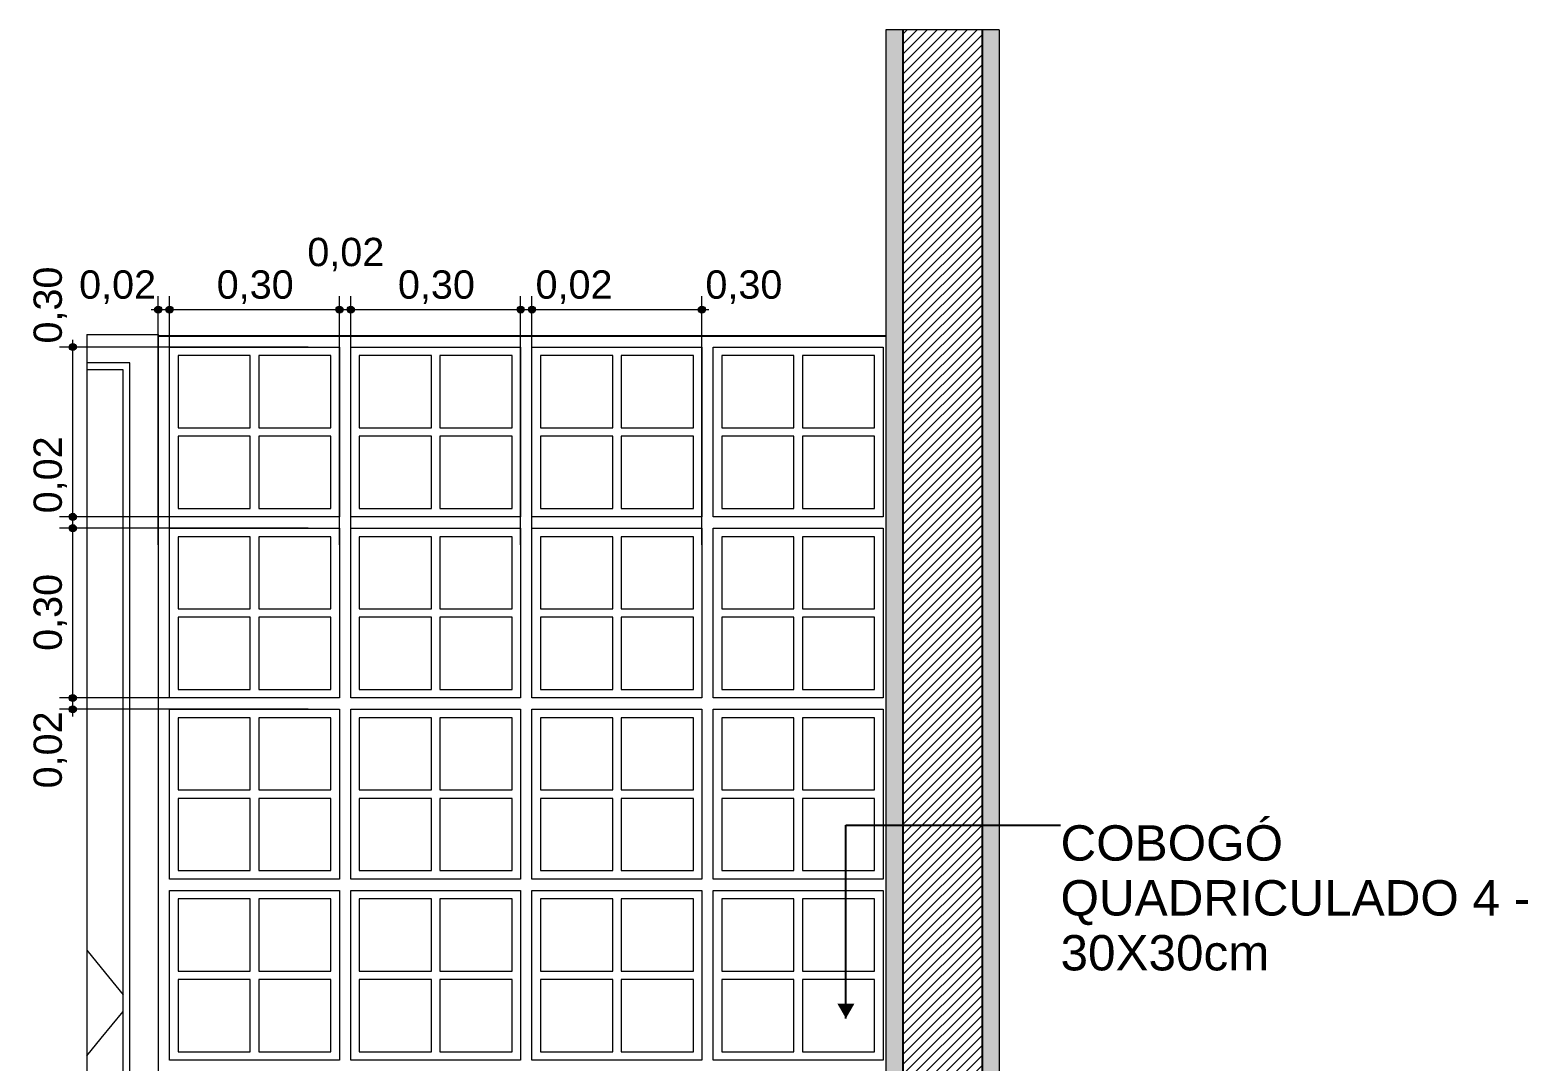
# Model space of a CAD drawing. Header units: metres. Extents: x -67.2 to -32.8, y -0.2 to 5.
# Drawn here: x -35.457 to -32.812, y 0.967 to 2.789 of the extents above; entities that cross this region are included whole.
import ezdxf

# ---------------------------------------------------------------- set-up
doc = ezdxf.new("R2010")
doc.units = ezdxf.units.M
doc.header["$MEASUREMENT"] = 0
for name, color, linetype, lineweight in [('0_Caneta_No__1', 7, 'Continuous', 35), ('0_Caneta_No__241', 7, 'Continuous', 13), ('Janelas Archicad_Caneta_No__3', 7, 'Continuous', 25), ('Janelas Archicad_Caneta_No__43', 44, 'Continuous', 0), ('PAREDE CONSTRUIR_Caneta_No__241', 7, 'Continuous', 13), ('PAREDE CONSTRUIR_Caneta_No__3', 7, 'Continuous', 25), ('Portas Archicad_Caneta_No__241', 7, 'Continuous', 13)]:
    doc.layers.add(name, color=color, linetype=linetype, lineweight=lineweight)
doc.layers.add('COTAS EXECUTIVO.EXEC', color=7, linetype='Continuous')
doc.layers.add('PAREDE CONSTRUIR', color=7, linetype='Continuous')
doc.layers.add('COTAS EXECUTIVO.EXEC_Caneta_No__25', color=7, linetype='Continuous', lineweight=13, true_color=0x982312)
doc.styles.add('ESTILO_GERADO_1', font='arial.ttf')
doc.dimstyles.new('ESTILO_GERADO__3', dxfattribs={"dimtxt": 0.05, "dimasz": 0.02375, "dimexe": 0.18, "dimexo": 0.415631, "dimgap": 0, "dimtad": 1, "dimzin": 0, "dimdsep": 46, "dimtxsty": 'ESTILO_GERADO_1', "dimblk": 'ARROWHEAD_11', "dimblk1": 'ARROWHEAD_11', "dimblk2": 'ARROWHEAD_11', "dimcen": 0.09, "dimclrd": 256, "dimclre": 256, "dimclrt": 256, "dimadec": 0, "dimazin": 0, "dimtfac": 1, "dimtdec": 4, "dimtmove": 0, "dimatfit": 3, "dimfxl": 0, "dimtolj": 1, "dimtzin": 0, "dimarcsym": 0})
doc.dimstyles.new('ESTILO_GERADO__4', dxfattribs={"dimtxt": 0.05, "dimasz": 0.02375, "dimexe": 0.18, "dimexo": 0.415631, "dimgap": 0, "dimtad": 1, "dimtih": 1, "dimtoh": 1, "dimzin": 0, "dimdsep": 46, "dimtxsty": 'ESTILO_GERADO_1', "dimblk": 'ARROWHEAD_11', "dimblk1": 'ARROWHEAD_11', "dimblk2": 'ARROWHEAD_11', "dimcen": 0.09, "dimclrd": 256, "dimclre": 256, "dimclrt": 256, "dimadec": 0, "dimazin": 0, "dimtfac": 1, "dimtdec": 4, "dimtmove": 0, "dimatfit": 3, "dimfxl": 0, "dimtolj": 1, "dimtzin": 0, "dimarcsym": 0})
doc.dimstyles.new('ESTILO_GERADO__5', dxfattribs={"dimtxt": 0.18, "dimasz": 0.0285, "dimexe": 0.18, "dimexo": 0.0625, "dimgap": 0, "dimtad": 0, "dimtih": 1, "dimtoh": 1, "dimdec": 4, "dimzin": 0, "dimdsep": 46, "dimcen": 0.09, "dimadec": 0, "dimazin": 0, "dimtfac": 1, "dimtdec": 4, "dimtmove": 0, "dimatfit": 3, "dimldrblk": 'ARROWHEAD_16', "dimfxl": 0, "dimtolj": 1, "dimtzin": 0, "dimarcsym": 0})

# ---------------------------------------------------------------- blocks, each defined once
blk = doc.blocks.new('*D40', base_point=(7.7685, -0.0117))
at = {"layer": 'COTAS EXECUTIVO.EXEC_Caneta_No__25', "linetype": 'Continuous', "lineweight": 13, "true_color": 0x982312}
for points in [[(-35.2368, 2.2945), (-35.2364, 2.2922), (-35.235, 2.2901), (-35.233, 2.2888), (-35.2306, 2.2883), (-35.2282, 2.2888), (-35.2262, 2.2901), (-35.2248, 2.2922), (-35.2243, 2.2945), (-35.2248, 2.2969), (-35.2262, 2.299), (-35.2282, 2.3003), (-35.2306, 2.3008), (-35.233, 2.3003), (-35.235, 2.299), (-35.2364, 2.2969)], [(-35.2168, 2.2945), (-35.2164, 2.2922), (-35.215, 2.2901), (-35.213, 2.2888), (-35.2106, 2.2883), (-35.2082, 2.2888), (-35.2062, 2.2901), (-35.2048, 2.2922), (-35.2043, 2.2945), (-35.2048, 2.2969), (-35.2062, 2.299), (-35.2082, 2.3003), (-35.2106, 2.3008), (-35.213, 2.3003), (-35.215, 2.299), (-35.2164, 2.2969)]]:
    blk.add_hatch(color=24, dxfattribs=at).paths.add_polyline_path(points)
at = {"layer": 'COTAS EXECUTIVO.EXEC_Caneta_No__25', "color": 24, "linetype": 'Continuous', "lineweight": 13, "true_color": 0x982312}
for p, q in [((-35.2306, 2.3008), (-35.2306, 2.318)), ((-35.2106, 2.3008), (-35.2106, 2.318)), ((-35.2431, 2.2945), (-35.2368, 2.2945)), ((-35.2306, 1.8789), (-35.2306, 2.2883)), ((-35.2243, 2.2945), (-35.2168, 2.2945)), ((-35.2106, 1.8789), (-35.2106, 2.2883))]:
    blk.add_line(p, q, dxfattribs=at)
for centre in [(-35.2306, 2.2945), (-35.2106, 2.2945)]:
    blk.add_circle(centre, 0.00625, dxfattribs=at)
at = {"layer": 'COTAS EXECUTIVO.EXEC_Caneta_No__25', "color": 24, "lineweight": 13, "true_color": 0x982312, "insert": (-35.3703, 2.3045), "char_height": 0.05, "attachment_point": 7, "style": 'ESTILO_GERADO_1'}
blk.add_mtext('\\A1;{\\pql;\\fArial|b0|i0|c0|p0;\\W1.000000;0,02}', dxfattribs=at)
blk = doc.blocks.new('ARROWHEAD_11')
at = {"color": 0, "linetype": 'Continuous', "lineweight": 0}
blk.add_line((0, 0), (-1, 0), dxfattribs=at)
at = {"color": 0, "linetype": 'Continuous', "lineweight": 0, "const_width": 0.25, "flags": 128}
blk.add_lwpolyline([(-0.125, 0, 1), (0.125, 0, 1)], format="xyb", close=True, dxfattribs=at)
blk = doc.blocks.new('*D41', base_point=(7.7685, -0.0117))
at = {"layer": 'COTAS EXECUTIVO.EXEC_Caneta_No__25', "linetype": 'Continuous', "lineweight": 13, "true_color": 0x982312}
for points in [[(-35.2168, 2.2945), (-35.2164, 2.2922), (-35.215, 2.2901), (-35.213, 2.2888), (-35.2106, 2.2883), (-35.2082, 2.2888), (-35.2062, 2.2901), (-35.2048, 2.2922), (-35.2043, 2.2945), (-35.2048, 2.2969), (-35.2062, 2.299), (-35.2082, 2.3003), (-35.2106, 2.3008), (-35.213, 2.3003), (-35.215, 2.299), (-35.2164, 2.2969)], [(-34.9168, 2.2945), (-34.9164, 2.2922), (-34.915, 2.2901), (-34.913, 2.2888), (-34.9106, 2.2883), (-34.9082, 2.2888), (-34.9062, 2.2901), (-34.9048, 2.2922), (-34.9043, 2.2945), (-34.9048, 2.2969), (-34.9062, 2.299), (-34.9082, 2.3003), (-34.9106, 2.3008), (-34.913, 2.3003), (-34.915, 2.299), (-34.9164, 2.2969)]]:
    blk.add_hatch(color=24, dxfattribs=at).paths.add_polyline_path(points)
at = {"layer": 'COTAS EXECUTIVO.EXEC_Caneta_No__25', "color": 24, "linetype": 'Continuous', "lineweight": 13, "true_color": 0x982312}
for p, q in [((-35.2106, 2.3008), (-35.2106, 2.318)), ((-34.9106, 2.3008), (-34.9106, 2.318)), ((-35.2106, 1.8789), (-35.2106, 2.2883)), ((-35.2043, 2.2945), (-34.9168, 2.2945)), ((-34.9106, 1.8789), (-34.9106, 2.2883))]:
    blk.add_line(p, q, dxfattribs=at)
for centre in [(-35.2106, 2.2945), (-34.9106, 2.2945)]:
    blk.add_circle(centre, 0.00625, dxfattribs=at)
at = {"layer": 'COTAS EXECUTIVO.EXEC_Caneta_No__25', "color": 24, "lineweight": 13, "true_color": 0x982312, "char_height": 0.05, "attachment_point": 7, "style": 'ESTILO_GERADO_1'}
for s, insert in [('\\A1;{\\pql;\\fArial|b0|i0|c0|p0;\\W1.000000;0,02}', (-34.9673, 2.362)), ('\\A1;{\\pql;\\fArial|b0|i0|c0|p0;\\W1.000000;0,30}', (-35.1273, 2.3045))]:
    blk.add_mtext(s, dxfattribs=dict(at, insert=insert))
blk = doc.blocks.new('*D42', base_point=(7.7685, -0.0117))
at = {"layer": 'COTAS EXECUTIVO.EXEC_Caneta_No__25', "linetype": 'Continuous', "lineweight": 13, "true_color": 0x982312}
for points in [[(-34.9168, 2.2945), (-34.9164, 2.2922), (-34.915, 2.2901), (-34.913, 2.2888), (-34.9106, 2.2883), (-34.9082, 2.2888), (-34.9062, 2.2901), (-34.9048, 2.2922), (-34.9043, 2.2945), (-34.9048, 2.2969), (-34.9062, 2.299), (-34.9082, 2.3003), (-34.9106, 2.3008), (-34.913, 2.3003), (-34.915, 2.299), (-34.9164, 2.2969)], [(-34.8968, 2.2945), (-34.8964, 2.2922), (-34.895, 2.2901), (-34.893, 2.2888), (-34.8906, 2.2883), (-34.8882, 2.2888), (-34.8862, 2.2901), (-34.8848, 2.2922), (-34.8843, 2.2945), (-34.8848, 2.2969), (-34.8862, 2.299), (-34.8882, 2.3003), (-34.8906, 2.3008), (-34.893, 2.3003), (-34.895, 2.299), (-34.8964, 2.2969)]]:
    blk.add_hatch(color=24, dxfattribs=at).paths.add_polyline_path(points)
at = {"layer": 'COTAS EXECUTIVO.EXEC_Caneta_No__25', "color": 24, "linetype": 'Continuous', "lineweight": 13, "true_color": 0x982312}
for p, q in [((-34.9106, 2.3008), (-34.9106, 2.318)), ((-34.8906, 2.3008), (-34.8906, 2.318)), ((-34.9106, 1.8789), (-34.9106, 2.2883)), ((-34.9043, 2.2945), (-34.8968, 2.2945)), ((-34.8906, 1.8789), (-34.8906, 2.2883))]:
    blk.add_line(p, q, dxfattribs=at)
for centre in [(-34.9106, 2.2945), (-34.8906, 2.2945)]:
    blk.add_circle(centre, 0.00625, dxfattribs=at)
blk = doc.blocks.new('*D43', base_point=(7.7685, -0.0117))
at = {"layer": 'COTAS EXECUTIVO.EXEC_Caneta_No__25', "linetype": 'Continuous', "lineweight": 13, "true_color": 0x982312}
for points in [[(-34.8968, 2.2945), (-34.8964, 2.2922), (-34.895, 2.2901), (-34.893, 2.2888), (-34.8906, 2.2883), (-34.8882, 2.2888), (-34.8862, 2.2901), (-34.8848, 2.2922), (-34.8843, 2.2945), (-34.8848, 2.2969), (-34.8862, 2.299), (-34.8882, 2.3003), (-34.8906, 2.3008), (-34.893, 2.3003), (-34.895, 2.299), (-34.8964, 2.2969)], [(-34.5968, 2.2945), (-34.5964, 2.2922), (-34.595, 2.2901), (-34.593, 2.2888), (-34.5906, 2.2883), (-34.5882, 2.2888), (-34.5862, 2.2901), (-34.5848, 2.2922), (-34.5843, 2.2945), (-34.5848, 2.2969), (-34.5862, 2.299), (-34.5882, 2.3003), (-34.5906, 2.3008), (-34.593, 2.3003), (-34.595, 2.299), (-34.5964, 2.2969)]]:
    blk.add_hatch(color=24, dxfattribs=at).paths.add_polyline_path(points)
at = {"layer": 'COTAS EXECUTIVO.EXEC_Caneta_No__25', "color": 24, "linetype": 'Continuous', "lineweight": 13, "true_color": 0x982312}
for p, q in [((-34.8906, 2.3008), (-34.8906, 2.318)), ((-34.5906, 2.3008), (-34.5906, 2.318)), ((-34.8906, 1.8789), (-34.8906, 2.2883)), ((-34.8843, 2.2945), (-34.5968, 2.2945)), ((-34.5906, 1.8789), (-34.5906, 2.2883))]:
    blk.add_line(p, q, dxfattribs=at)
for centre in [(-34.8906, 2.2945), (-34.5906, 2.2945)]:
    blk.add_circle(centre, 0.00625, dxfattribs=at)
at = {"layer": 'COTAS EXECUTIVO.EXEC_Caneta_No__25', "color": 24, "lineweight": 13, "true_color": 0x982312, "insert": (-34.8073, 2.3045), "char_height": 0.05, "attachment_point": 7, "style": 'ESTILO_GERADO_1'}
blk.add_mtext('\\A1;{\\pql;\\fArial|b0|i0|c0|p0;\\W1.000000;0,30}', dxfattribs=at)
blk = doc.blocks.new('*D44', base_point=(7.7685, -0.0117))
at = {"layer": 'COTAS EXECUTIVO.EXEC_Caneta_No__25', "linetype": 'Continuous', "lineweight": 13, "true_color": 0x982312}
for points in [[(-34.5968, 2.2945), (-34.5964, 2.2922), (-34.595, 2.2901), (-34.593, 2.2888), (-34.5906, 2.2883), (-34.5882, 2.2888), (-34.5862, 2.2901), (-34.5848, 2.2922), (-34.5843, 2.2945), (-34.5848, 2.2969), (-34.5862, 2.299), (-34.5882, 2.3003), (-34.5906, 2.3008), (-34.593, 2.3003), (-34.595, 2.299), (-34.5964, 2.2969)], [(-34.5768, 2.2945), (-34.5764, 2.2922), (-34.575, 2.2901), (-34.573, 2.2888), (-34.5706, 2.2883), (-34.5682, 2.2888), (-34.5662, 2.2901), (-34.5648, 2.2922), (-34.5643, 2.2945), (-34.5648, 2.2969), (-34.5662, 2.299), (-34.5682, 2.3003), (-34.5706, 2.3008), (-34.573, 2.3003), (-34.575, 2.299), (-34.5764, 2.2969)]]:
    blk.add_hatch(color=24, dxfattribs=at).paths.add_polyline_path(points)
at = {"layer": 'COTAS EXECUTIVO.EXEC_Caneta_No__25', "color": 24, "linetype": 'Continuous', "lineweight": 13, "true_color": 0x982312}
for p, q in [((-34.5906, 2.3008), (-34.5906, 2.318)), ((-34.5706, 2.3008), (-34.5706, 2.318)), ((-34.5906, 1.8789), (-34.5906, 2.2883)), ((-34.5843, 2.2945), (-34.5768, 2.2945)), ((-34.5706, 1.8789), (-34.5706, 2.2883))]:
    blk.add_line(p, q, dxfattribs=at)
for centre in [(-34.5906, 2.2945), (-34.5706, 2.2945)]:
    blk.add_circle(centre, 0.00625, dxfattribs=at)
blk = doc.blocks.new('*D45', base_point=(7.7685, -0.0117))
at = {"layer": 'COTAS EXECUTIVO.EXEC_Caneta_No__25', "linetype": 'Continuous', "lineweight": 13, "true_color": 0x982312}
for points in [[(-34.5768, 2.2945), (-34.5764, 2.2922), (-34.575, 2.2901), (-34.573, 2.2888), (-34.5706, 2.2883), (-34.5682, 2.2888), (-34.5662, 2.2901), (-34.5648, 2.2922), (-34.5643, 2.2945), (-34.5648, 2.2969), (-34.5662, 2.299), (-34.5682, 2.3003), (-34.5706, 2.3008), (-34.573, 2.3003), (-34.575, 2.299), (-34.5764, 2.2969)], [(-34.2768, 2.2945), (-34.2764, 2.2922), (-34.275, 2.2901), (-34.273, 2.2888), (-34.2706, 2.2883), (-34.2682, 2.2888), (-34.2662, 2.2901), (-34.2648, 2.2922), (-34.2643, 2.2945), (-34.2648, 2.2969), (-34.2662, 2.299), (-34.2682, 2.3003), (-34.2706, 2.3008), (-34.273, 2.3003), (-34.275, 2.299), (-34.2764, 2.2969)]]:
    blk.add_hatch(color=24, dxfattribs=at).paths.add_polyline_path(points)
at = {"layer": 'COTAS EXECUTIVO.EXEC_Caneta_No__25', "color": 24, "linetype": 'Continuous', "lineweight": 13, "true_color": 0x982312}
for p, q in [((-34.5706, 2.3008), (-34.5706, 2.318)), ((-34.2706, 2.3008), (-34.2706, 2.318)), ((-34.5706, 1.8789), (-34.5706, 2.2883)), ((-34.5643, 2.2945), (-34.2768, 2.2945)), ((-34.2706, 1.8789), (-34.2706, 2.2883)), ((-34.2643, 2.2945), (-34.2581, 2.2945))]:
    blk.add_line(p, q, dxfattribs=at)
for centre in [(-34.5706, 2.2945), (-34.2706, 2.2945)]:
    blk.add_circle(centre, 0.00625, dxfattribs=at)
at = {"layer": 'COTAS EXECUTIVO.EXEC_Caneta_No__25', "color": 24, "lineweight": 13, "true_color": 0x982312, "char_height": 0.05, "attachment_point": 7, "style": 'ESTILO_GERADO_1'}
for s, insert in [('\\A1;{\\pql;\\fArial|b0|i0|c0|p0;\\W1.000000;0,02}', (-34.5643, 2.3045)), ('\\A1;{\\pql;\\fArial|b0|i0|c0|p0;\\W1.000000;0,30}', (-34.2643, 2.3045))]:
    blk.add_mtext(s, dxfattribs=dict(at, insert=insert))
blk = doc.blocks.new('*D46', base_point=(7.7685, -0.0117))
at = {"layer": 'COTAS EXECUTIVO.EXEC_Caneta_No__25', "linetype": 'Continuous', "lineweight": 13, "true_color": 0x982312}
for points in [[(-35.3878, 1.6083), (-35.3873, 1.6059), (-35.3859, 1.6039), (-35.3839, 1.6025), (-35.3815, 1.6021), (-35.3791, 1.6025), (-35.3771, 1.6039), (-35.3757, 1.6059), (-35.3753, 1.6083), (-35.3757, 1.6107), (-35.3771, 1.6127), (-35.3791, 1.6141), (-35.3815, 1.6146), (-35.3839, 1.6141), (-35.3859, 1.6127), (-35.3873, 1.6107)], [(-35.3878, 1.5883), (-35.3873, 1.5859), (-35.3859, 1.5839), (-35.3839, 1.5825), (-35.3815, 1.5821), (-35.3791, 1.5825), (-35.3771, 1.5839), (-35.3757, 1.5859), (-35.3753, 1.5883), (-35.3757, 1.5907), (-35.3771, 1.5927), (-35.3791, 1.5941), (-35.3815, 1.5946), (-35.3839, 1.5941), (-35.3859, 1.5927), (-35.3873, 1.5907)]]:
    blk.add_hatch(color=24, dxfattribs=at).paths.add_polyline_path(points)
at = {"layer": 'COTAS EXECUTIVO.EXEC_Caneta_No__25', "color": 24, "linetype": 'Continuous', "lineweight": 13, "true_color": 0x982312}
for p, q in [((-35.3878, 1.6083), (-35.4049, 1.6083)), ((-35.3878, 1.5883), (-35.4049, 1.5883)), ((-35.3815, 1.5946), (-35.3815, 1.6021)), ((-34.9659, 1.6083), (-35.3753, 1.6083)), ((-34.9659, 1.5883), (-35.3753, 1.5883)), ((-35.3815, 1.5758), (-35.3815, 1.5821))]:
    blk.add_line(p, q, dxfattribs=at)
for centre in [(-35.3815, 1.6083), (-35.3815, 1.5883)]:
    blk.add_circle(centre, 0.00625, dxfattribs=at)
at = {"layer": 'COTAS EXECUTIVO.EXEC_Caneta_No__25', "color": 24, "lineweight": 13, "true_color": 0x982312, "insert": (-35.3915, 1.4486), "char_height": 0.05, "attachment_point": 7, "rotation": 90, "style": 'ESTILO_GERADO_1'}
blk.add_mtext('\\A1;{\\pql;\\fArial|b0|i0|c0|p0;\\W1.000000;0,02}', dxfattribs=at)
blk = doc.blocks.new('*D47', base_point=(7.7685, -0.0117))
at = {"layer": 'COTAS EXECUTIVO.EXEC_Caneta_No__25', "linetype": 'Continuous', "lineweight": 13, "true_color": 0x982312}
for points in [[(-35.3878, 1.9083), (-35.3873, 1.9059), (-35.3859, 1.9039), (-35.3839, 1.9025), (-35.3815, 1.9021), (-35.3791, 1.9025), (-35.3771, 1.9039), (-35.3757, 1.9059), (-35.3753, 1.9083), (-35.3757, 1.9107), (-35.3771, 1.9127), (-35.3791, 1.9141), (-35.3815, 1.9146), (-35.3839, 1.9141), (-35.3859, 1.9127), (-35.3873, 1.9107)], [(-35.3878, 1.6083), (-35.3873, 1.6059), (-35.3859, 1.6039), (-35.3839, 1.6025), (-35.3815, 1.6021), (-35.3791, 1.6025), (-35.3771, 1.6039), (-35.3757, 1.6059), (-35.3753, 1.6083), (-35.3757, 1.6107), (-35.3771, 1.6127), (-35.3791, 1.6141), (-35.3815, 1.6146), (-35.3839, 1.6141), (-35.3859, 1.6127), (-35.3873, 1.6107)]]:
    blk.add_hatch(color=24, dxfattribs=at).paths.add_polyline_path(points)
at = {"layer": 'COTAS EXECUTIVO.EXEC_Caneta_No__25', "color": 24, "linetype": 'Continuous', "lineweight": 13, "true_color": 0x982312}
for p, q in [((-35.3878, 1.9083), (-35.4049, 1.9083)), ((-34.9659, 1.9083), (-35.3753, 1.9083)), ((-35.3815, 1.6146), (-35.3815, 1.9021)), ((-35.3878, 1.6083), (-35.4049, 1.6083)), ((-34.9659, 1.6083), (-35.3753, 1.6083))]:
    blk.add_line(p, q, dxfattribs=at)
for centre in [(-35.3815, 1.9083), (-35.3815, 1.6083)]:
    blk.add_circle(centre, 0.00625, dxfattribs=at)
at = {"layer": 'COTAS EXECUTIVO.EXEC_Caneta_No__25', "color": 24, "lineweight": 13, "true_color": 0x982312, "insert": (-35.3915, 1.6916), "char_height": 0.05, "attachment_point": 7, "rotation": 90, "style": 'ESTILO_GERADO_1'}
blk.add_mtext('\\A1;{\\pql;\\fArial|b0|i0|c0|p0;\\W1.000000;0,30}', dxfattribs=at)
blk = doc.blocks.new('*D48', base_point=(7.7685, -0.0117))
at = {"layer": 'COTAS EXECUTIVO.EXEC_Caneta_No__25', "linetype": 'Continuous', "lineweight": 13, "true_color": 0x982312}
for points in [[(-35.3878, 1.9283), (-35.3873, 1.9259), (-35.3859, 1.9239), (-35.3839, 1.9225), (-35.3815, 1.9221), (-35.3791, 1.9225), (-35.3771, 1.9239), (-35.3757, 1.9259), (-35.3753, 1.9283), (-35.3757, 1.9307), (-35.3771, 1.9327), (-35.3791, 1.9341), (-35.3815, 1.9346), (-35.3839, 1.9341), (-35.3859, 1.9327), (-35.3873, 1.9307)], [(-35.3878, 1.9083), (-35.3873, 1.9059), (-35.3859, 1.9039), (-35.3839, 1.9025), (-35.3815, 1.9021), (-35.3791, 1.9025), (-35.3771, 1.9039), (-35.3757, 1.9059), (-35.3753, 1.9083), (-35.3757, 1.9107), (-35.3771, 1.9127), (-35.3791, 1.9141), (-35.3815, 1.9146), (-35.3839, 1.9141), (-35.3859, 1.9127), (-35.3873, 1.9107)]]:
    blk.add_hatch(color=24, dxfattribs=at).paths.add_polyline_path(points)
at = {"layer": 'COTAS EXECUTIVO.EXEC_Caneta_No__25', "color": 24, "linetype": 'Continuous', "lineweight": 13, "true_color": 0x982312}
for p, q in [((-35.3878, 1.9283), (-35.4049, 1.9283)), ((-35.3878, 1.9083), (-35.4049, 1.9083)), ((-35.3815, 1.9146), (-35.3815, 1.9221)), ((-34.9659, 1.9283), (-35.3753, 1.9283)), ((-34.9659, 1.9083), (-35.3753, 1.9083))]:
    blk.add_line(p, q, dxfattribs=at)
for centre in [(-35.3815, 1.9283), (-35.3815, 1.9083)]:
    blk.add_circle(centre, 0.00625, dxfattribs=at)
blk = doc.blocks.new('*D49', base_point=(7.7685, -0.0117))
at = {"layer": 'COTAS EXECUTIVO.EXEC_Caneta_No__25', "linetype": 'Continuous', "lineweight": 13, "true_color": 0x982312}
for points in [[(-35.3878, 2.2283), (-35.3873, 2.2259), (-35.3859, 2.2239), (-35.3839, 2.2225), (-35.3815, 2.2221), (-35.3791, 2.2225), (-35.3771, 2.2239), (-35.3757, 2.2259), (-35.3753, 2.2283), (-35.3757, 2.2307), (-35.3771, 2.2327), (-35.3791, 2.2341), (-35.3815, 2.2346), (-35.3839, 2.2341), (-35.3859, 2.2327), (-35.3873, 2.2307)], [(-35.3878, 1.9283), (-35.3873, 1.9259), (-35.3859, 1.9239), (-35.3839, 1.9225), (-35.3815, 1.9221), (-35.3791, 1.9225), (-35.3771, 1.9239), (-35.3757, 1.9259), (-35.3753, 1.9283), (-35.3757, 1.9307), (-35.3771, 1.9327), (-35.3791, 1.9341), (-35.3815, 1.9346), (-35.3839, 1.9341), (-35.3859, 1.9327), (-35.3873, 1.9307)]]:
    blk.add_hatch(color=24, dxfattribs=at).paths.add_polyline_path(points)
at = {"layer": 'COTAS EXECUTIVO.EXEC_Caneta_No__25', "color": 24, "linetype": 'Continuous', "lineweight": 13, "true_color": 0x982312}
for p, q in [((-35.3878, 2.2283), (-35.4049, 2.2283)), ((-35.3815, 2.2346), (-35.3815, 2.2408)), ((-34.9659, 2.2283), (-35.3753, 2.2283)), ((-35.3815, 1.9346), (-35.3815, 2.2221)), ((-35.3878, 1.9283), (-35.4049, 1.9283)), ((-34.9659, 1.9283), (-35.3753, 1.9283))]:
    blk.add_line(p, q, dxfattribs=at)
for centre in [(-35.3815, 2.2283), (-35.3815, 1.9283)]:
    blk.add_circle(centre, 0.00625, dxfattribs=at)
at = {"layer": 'COTAS EXECUTIVO.EXEC_Caneta_No__25', "color": 24, "lineweight": 13, "true_color": 0x982312, "char_height": 0.05, "attachment_point": 7, "rotation": 90, "style": 'ESTILO_GERADO_1'}
for s, insert in [('\\A1;{\\pql;\\fArial|b0|i0|c0|p0;\\W1.000000;0,30}', (-35.3915, 2.2346)), ('\\A1;{\\pql;\\fArial|b0|i0|c0|p0;\\W1.000000;0,02}', (-35.3915, 1.9346))]:
    blk.add_mtext(s, dxfattribs=dict(at, insert=insert))
blk = doc.blocks.new('ARROWHEAD_16')
at = {"linetype": 'Continuous', "lineweight": 0}
blk.add_hatch(color=0, dxfattribs=at).paths.add_polyline_path([(-0.9093, 0.525), (0, 0), (-0.9093, -0.525)])
at = {"color": 0, "linetype": 'Continuous', "lineweight": 0}
blk.add_line((0, 0), (-1, 0), dxfattribs=at)

msp = doc.modelspace()

# ---------------------------------------------------------------- hatches: boundary and pattern name
at = {"layer": 'PAREDE CONSTRUIR', "linetype": 'Continuous', "lineweight": 0, "true_color": 0xffffff}
for points in [[(-33.9456, -0.0617), (-33.9156, -0.0617), (-33.9156, 2.7886), (-33.9456, 2.7886)], [(-33.7756, -0.0617), (-33.7456, -0.0617), (-33.7456, 2.7886), (-33.7756, 2.7886)]]:
    msp.add_hatch(color=7, dxfattribs=at).paths.add_polyline_path(points)
at = {"layer": 'PAREDE CONSTRUIR', "linetype": 'Continuous', "lineweight": 0, "true_color": 0x000000}
h = msp.add_hatch(dxfattribs=at)
h.set_pattern_fill('common_brick_0005', color=18, style=0, pattern_type=2)
h.set_pattern_definition([(45, (7.76848, -0.011685), (-0.0088388348, 0.0088388348), [])])
h.paths.add_polyline_path([(-33.9156, 2.7886), (-33.9156, -0.0617), (-33.7756, -0.0617), (-33.7756, 2.7886)])

# ---------------------------------------------------------------- linework, layer by layer
at = {"layer": 'Janelas Archicad_Caneta_No__3', "color": 7, "linetype": 'Continuous', "lineweight": 25}
msp.add_line((-35.2306, 2.2483), (-33.9456, 2.2483), dxfattribs=at)
at = {"layer": 'Janelas Archicad_Caneta_No__43', "color": 44, "linetype": 'Continuous', "lineweight": 0}
for p, q in [((-35.2106, 1.9283), (-35.2106, 2.2283)), ((-35.2106, 2.2283), (-34.9106, 2.2283)), ((-34.9106, 2.2283), (-34.9106, 1.9283)), ((-34.8906, 1.9283), (-34.8906, 2.2283)), ((-34.8906, 2.2283), (-34.5906, 2.2283)), ((-34.5906, 2.2283), (-34.5906, 1.9283)), ((-34.5706, 1.9283), (-34.5706, 2.2283)), ((-34.5706, 2.2283), (-34.2706, 2.2283)), ((-34.2706, 2.2283), (-34.2706, 1.9283)), ((-34.2506, 1.9283), (-34.2506, 2.2283)), ((-34.2506, 2.2283), (-33.9506, 2.2283)), ((-33.9506, 2.2283), (-33.9506, 1.9283)), ((-35.0681, 2.2133), (-35.1956, 2.2133)), ((-35.1956, 2.2133), (-35.1956, 2.0858)), ((-35.0681, 2.0858), (-35.0681, 2.2133)), ((-34.9256, 2.2133), (-35.0531, 2.2133)), ((-35.0531, 2.2133), (-35.0531, 2.0858)), ((-34.9256, 2.0858), (-34.9256, 2.2133)), ((-34.7481, 2.2133), (-34.8756, 2.2133)), ((-34.8756, 2.2133), (-34.8756, 2.0858)), ((-34.7481, 2.0858), (-34.7481, 2.2133)), ((-34.6056, 2.2133), (-34.7331, 2.2133)), ((-34.7331, 2.2133), (-34.7331, 2.0858)), ((-34.6056, 2.0858), (-34.6056, 2.2133)), ((-34.4281, 2.2133), (-34.5556, 2.2133)), ((-34.5556, 2.2133), (-34.5556, 2.0858)), ((-34.4281, 2.0858), (-34.4281, 2.2133)), ((-34.2856, 2.2133), (-34.4131, 2.2133)), ((-34.4131, 2.2133), (-34.4131, 2.0858)), ((-34.2856, 2.0858), (-34.2856, 2.2133)), ((-34.1081, 2.2133), (-34.2356, 2.2133)), ((-34.2356, 2.2133), (-34.2356, 2.0858)), ((-34.1081, 2.0858), (-34.1081, 2.2133)), ((-33.9656, 2.2133), (-34.0931, 2.2133)), ((-34.0931, 2.2133), (-34.0931, 2.0858)), ((-33.9656, 2.0858), (-33.9656, 2.2133)), ((-35.1956, 2.0858), (-35.0681, 2.0858)), ((-35.0681, 2.0708), (-35.1956, 2.0708)), ((-35.1956, 2.0708), (-35.1956, 1.9433)), ((-35.0681, 1.9433), (-35.0681, 2.0708)), ((-35.0531, 2.0858), (-34.9256, 2.0858)), ((-34.9256, 2.0708), (-35.0531, 2.0708)), ((-35.0531, 2.0708), (-35.0531, 1.9433)), ((-34.9256, 1.9433), (-34.9256, 2.0708)), ((-34.8756, 2.0858), (-34.7481, 2.0858)), ((-34.7481, 2.0708), (-34.8756, 2.0708)), ((-34.8756, 2.0708), (-34.8756, 1.9433)), ((-34.7481, 1.9433), (-34.7481, 2.0708)), ((-34.7331, 2.0858), (-34.6056, 2.0858)), ((-34.6056, 2.0708), (-34.7331, 2.0708)), ((-34.7331, 2.0708), (-34.7331, 1.9433)), ((-34.6056, 1.9433), (-34.6056, 2.0708)), ((-34.5556, 2.0858), (-34.4281, 2.0858)), ((-34.4281, 2.0708), (-34.5556, 2.0708)), ((-34.5556, 2.0708), (-34.5556, 1.9433)), ((-34.4281, 1.9433), (-34.4281, 2.0708)), ((-34.4131, 2.0858), (-34.2856, 2.0858)), ((-34.2856, 2.0708), (-34.4131, 2.0708)), ((-34.4131, 2.0708), (-34.4131, 1.9433)), ((-34.2856, 1.9433), (-34.2856, 2.0708)), ((-34.2356, 2.0858), (-34.1081, 2.0858)), ((-34.1081, 2.0708), (-34.2356, 2.0708)), ((-34.2356, 2.0708), (-34.2356, 1.9433)), ((-34.1081, 1.9433), (-34.1081, 2.0708)), ((-34.0931, 2.0858), (-33.9656, 2.0858)), ((-33.9656, 2.0708), (-34.0931, 2.0708)), ((-34.0931, 2.0708), (-34.0931, 1.9433)), ((-33.9656, 1.9433), (-33.9656, 2.0708)), ((-35.1956, 1.9433), (-35.0681, 1.9433)), ((-35.0531, 1.9433), (-34.9256, 1.9433)), ((-34.8756, 1.9433), (-34.7481, 1.9433)), ((-34.7331, 1.9433), (-34.6056, 1.9433)), ((-34.5556, 1.9433), (-34.4281, 1.9433)), ((-34.4131, 1.9433), (-34.2856, 1.9433)), ((-34.2356, 1.9433), (-34.1081, 1.9433)), ((-34.0931, 1.9433), (-33.9656, 1.9433)), ((-34.9106, 1.9283), (-35.2106, 1.9283)), ((-35.2106, 1.6083), (-35.2106, 1.9083)), ((-35.2106, 1.9083), (-34.9106, 1.9083)), ((-34.9106, 1.9083), (-34.9106, 1.6083)), ((-34.5906, 1.9283), (-34.8906, 1.9283)), ((-34.8906, 1.6083), (-34.8906, 1.9083)), ((-34.8906, 1.9083), (-34.5906, 1.9083)), ((-34.5906, 1.9083), (-34.5906, 1.6083)), ((-34.2706, 1.9283), (-34.5706, 1.9283)), ((-34.5706, 1.6083), (-34.5706, 1.9083)), ((-34.5706, 1.9083), (-34.2706, 1.9083)), ((-34.2706, 1.9083), (-34.2706, 1.6083)), ((-33.9506, 1.9283), (-34.2506, 1.9283)), ((-34.2506, 1.6083), (-34.2506, 1.9083)), ((-34.2506, 1.9083), (-33.9506, 1.9083)), ((-33.9506, 1.9083), (-33.9506, 1.6083)), ((-35.0681, 1.8933), (-35.1956, 1.8933)), ((-35.1956, 1.8933), (-35.1956, 1.7658)), ((-35.0681, 1.7658), (-35.0681, 1.8933)), ((-34.9256, 1.8933), (-35.0531, 1.8933)), ((-35.0531, 1.8933), (-35.0531, 1.7658)), ((-34.9256, 1.7658), (-34.9256, 1.8933)), ((-34.7481, 1.8933), (-34.8756, 1.8933)), ((-34.8756, 1.8933), (-34.8756, 1.7658)), ((-34.7481, 1.7658), (-34.7481, 1.8933)), ((-34.6056, 1.8933), (-34.7331, 1.8933)), ((-34.7331, 1.8933), (-34.7331, 1.7658)), ((-34.6056, 1.7658), (-34.6056, 1.8933)), ((-34.4281, 1.8933), (-34.5556, 1.8933)), ((-34.5556, 1.8933), (-34.5556, 1.7658)), ((-34.4281, 1.7658), (-34.4281, 1.8933)), ((-34.2856, 1.8933), (-34.4131, 1.8933)), ((-34.4131, 1.8933), (-34.4131, 1.7658)), ((-34.2856, 1.7658), (-34.2856, 1.8933)), ((-34.1081, 1.8933), (-34.2356, 1.8933)), ((-34.2356, 1.8933), (-34.2356, 1.7658)), ((-34.1081, 1.7658), (-34.1081, 1.8933)), ((-33.9656, 1.8933), (-34.0931, 1.8933)), ((-34.0931, 1.8933), (-34.0931, 1.7658)), ((-33.9656, 1.7658), (-33.9656, 1.8933)), ((-35.1956, 1.7658), (-35.0681, 1.7658)), ((-35.0681, 1.7508), (-35.1956, 1.7508)), ((-35.1956, 1.7508), (-35.1956, 1.6233)), ((-35.0681, 1.6233), (-35.0681, 1.7508)), ((-35.0531, 1.7658), (-34.9256, 1.7658)), ((-34.9256, 1.7508), (-35.0531, 1.7508)), ((-35.0531, 1.7508), (-35.0531, 1.6233)), ((-34.9256, 1.6233), (-34.9256, 1.7508)), ((-34.8756, 1.7658), (-34.7481, 1.7658)), ((-34.7481, 1.7508), (-34.8756, 1.7508)), ((-34.8756, 1.7508), (-34.8756, 1.6233)), ((-34.7481, 1.6233), (-34.7481, 1.7508)), ((-34.7331, 1.7658), (-34.6056, 1.7658)), ((-34.6056, 1.7508), (-34.7331, 1.7508)), ((-34.7331, 1.7508), (-34.7331, 1.6233)), ((-34.6056, 1.6233), (-34.6056, 1.7508)), ((-34.5556, 1.7658), (-34.4281, 1.7658)), ((-34.4281, 1.7508), (-34.5556, 1.7508)), ((-34.5556, 1.7508), (-34.5556, 1.6233)), ((-34.4281, 1.6233), (-34.4281, 1.7508)), ((-34.4131, 1.7658), (-34.2856, 1.7658)), ((-34.2856, 1.7508), (-34.4131, 1.7508)), ((-34.4131, 1.7508), (-34.4131, 1.6233)), ((-34.2856, 1.6233), (-34.2856, 1.7508)), ((-34.2356, 1.7658), (-34.1081, 1.7658)), ((-34.1081, 1.7508), (-34.2356, 1.7508)), ((-34.2356, 1.7508), (-34.2356, 1.6233)), ((-34.1081, 1.6233), (-34.1081, 1.7508)), ((-34.0931, 1.7658), (-33.9656, 1.7658)), ((-33.9656, 1.7508), (-34.0931, 1.7508)), ((-34.0931, 1.7508), (-34.0931, 1.6233)), ((-33.9656, 1.6233), (-33.9656, 1.7508)), ((-35.1956, 1.6233), (-35.0681, 1.6233)), ((-35.0531, 1.6233), (-34.9256, 1.6233)), ((-34.8756, 1.6233), (-34.7481, 1.6233)), ((-34.7331, 1.6233), (-34.6056, 1.6233)), ((-34.5556, 1.6233), (-34.4281, 1.6233)), ((-34.4131, 1.6233), (-34.2856, 1.6233)), ((-34.2356, 1.6233), (-34.1081, 1.6233)), ((-34.0931, 1.6233), (-33.9656, 1.6233)), ((-34.9106, 1.6083), (-35.2106, 1.6083)), ((-35.2106, 1.2883), (-35.2106, 1.5883)), ((-35.2106, 1.5883), (-34.9106, 1.5883)), ((-34.9106, 1.5883), (-34.9106, 1.2883)), ((-34.5906, 1.6083), (-34.8906, 1.6083)), ((-34.8906, 1.2883), (-34.8906, 1.5883)), ((-34.8906, 1.5883), (-34.5906, 1.5883)), ((-34.5906, 1.5883), (-34.5906, 1.2883)), ((-34.2706, 1.6083), (-34.5706, 1.6083)), ((-34.5706, 1.2883), (-34.5706, 1.5883)), ((-34.5706, 1.5883), (-34.2706, 1.5883)), ((-34.2706, 1.5883), (-34.2706, 1.2883)), ((-33.9506, 1.6083), (-34.2506, 1.6083)), ((-34.2506, 1.2883), (-34.2506, 1.5883)), ((-34.2506, 1.5883), (-33.9506, 1.5883)), ((-33.9506, 1.5883), (-33.9506, 1.2883)), ((-35.0681, 1.5733), (-35.1956, 1.5733)), ((-35.1956, 1.5733), (-35.1956, 1.4458)), ((-35.0681, 1.4458), (-35.0681, 1.5733)), ((-34.9256, 1.5733), (-35.0531, 1.5733)), ((-35.0531, 1.5733), (-35.0531, 1.4458)), ((-34.9256, 1.4458), (-34.9256, 1.5733)), ((-34.7481, 1.5733), (-34.8756, 1.5733)), ((-34.8756, 1.5733), (-34.8756, 1.4458)), ((-34.7481, 1.4458), (-34.7481, 1.5733)), ((-34.6056, 1.5733), (-34.7331, 1.5733)), ((-34.7331, 1.5733), (-34.7331, 1.4458)), ((-34.6056, 1.4458), (-34.6056, 1.5733)), ((-34.4281, 1.5733), (-34.5556, 1.5733)), ((-34.5556, 1.5733), (-34.5556, 1.4458)), ((-34.4281, 1.4458), (-34.4281, 1.5733)), ((-34.2856, 1.5733), (-34.4131, 1.5733)), ((-34.4131, 1.5733), (-34.4131, 1.4458)), ((-34.2856, 1.4458), (-34.2856, 1.5733)), ((-34.1081, 1.5733), (-34.2356, 1.5733)), ((-34.2356, 1.5733), (-34.2356, 1.4458)), ((-34.1081, 1.4458), (-34.1081, 1.5733)), ((-33.9656, 1.5733), (-34.0931, 1.5733)), ((-34.0931, 1.5733), (-34.0931, 1.4458)), ((-33.9656, 1.4458), (-33.9656, 1.5733)), ((-35.1956, 1.4458), (-35.0681, 1.4458)), ((-35.0681, 1.4308), (-35.1956, 1.4308)), ((-35.1956, 1.4308), (-35.1956, 1.3033)), ((-35.0681, 1.3033), (-35.0681, 1.4308)), ((-35.0531, 1.4458), (-34.9256, 1.4458)), ((-34.9256, 1.4308), (-35.0531, 1.4308)), ((-35.0531, 1.4308), (-35.0531, 1.3033)), ((-34.9256, 1.3033), (-34.9256, 1.4308)), ((-34.8756, 1.4458), (-34.7481, 1.4458)), ((-34.7481, 1.4308), (-34.8756, 1.4308)), ((-34.8756, 1.4308), (-34.8756, 1.3033)), ((-34.7481, 1.3033), (-34.7481, 1.4308)), ((-34.7331, 1.4458), (-34.6056, 1.4458)), ((-34.6056, 1.4308), (-34.7331, 1.4308)), ((-34.7331, 1.4308), (-34.7331, 1.3033)), ((-34.6056, 1.3033), (-34.6056, 1.4308)), ((-34.5556, 1.4458), (-34.4281, 1.4458)), ((-34.4281, 1.4308), (-34.5556, 1.4308)), ((-34.5556, 1.4308), (-34.5556, 1.3033)), ((-34.4281, 1.3033), (-34.4281, 1.4308)), ((-34.4131, 1.4458), (-34.2856, 1.4458)), ((-34.2856, 1.4308), (-34.4131, 1.4308)), ((-34.4131, 1.4308), (-34.4131, 1.3033)), ((-34.2856, 1.3033), (-34.2856, 1.4308)), ((-34.2356, 1.4458), (-34.1081, 1.4458)), ((-34.1081, 1.4308), (-34.2356, 1.4308)), ((-34.2356, 1.4308), (-34.2356, 1.3033)), ((-34.1081, 1.3033), (-34.1081, 1.4308)), ((-34.0931, 1.4458), (-33.9656, 1.4458)), ((-33.9656, 1.4308), (-34.0931, 1.4308)), ((-34.0931, 1.4308), (-34.0931, 1.3033)), ((-33.9656, 1.3033), (-33.9656, 1.4308)), ((-35.1956, 1.3033), (-35.0681, 1.3033)), ((-35.0531, 1.3033), (-34.9256, 1.3033)), ((-34.8756, 1.3033), (-34.7481, 1.3033)), ((-34.7331, 1.3033), (-34.6056, 1.3033)), ((-34.5556, 1.3033), (-34.4281, 1.3033)), ((-34.4131, 1.3033), (-34.2856, 1.3033)), ((-34.2356, 1.3033), (-34.1081, 1.3033)), ((-34.0931, 1.3033), (-33.9656, 1.3033)), ((-34.9106, 1.2883), (-35.2106, 1.2883)), ((-34.5906, 1.2883), (-34.8906, 1.2883)), ((-34.2706, 1.2883), (-34.5706, 1.2883)), ((-33.9506, 1.2883), (-34.2506, 1.2883)), ((-35.2106, 0.9683), (-35.2106, 1.2683)), ((-35.2106, 1.2683), (-34.9106, 1.2683)), ((-35.0681, 1.2533), (-35.1956, 1.2533)), ((-35.1956, 1.2533), (-35.1956, 1.1258)), ((-35.0681, 1.1258), (-35.0681, 1.2533)), ((-34.9256, 1.2533), (-35.0531, 1.2533)), ((-35.0531, 1.2533), (-35.0531, 1.1258)), ((-34.9256, 1.1258), (-34.9256, 1.2533)), ((-34.9106, 1.2683), (-34.9106, 0.9683)), ((-34.8906, 0.9683), (-34.8906, 1.2683)), ((-34.8906, 1.2683), (-34.5906, 1.2683)), ((-34.7481, 1.2533), (-34.8756, 1.2533)), ((-34.8756, 1.2533), (-34.8756, 1.1258)), ((-34.7481, 1.1258), (-34.7481, 1.2533)), ((-34.6056, 1.2533), (-34.7331, 1.2533)), ((-34.7331, 1.2533), (-34.7331, 1.1258)), ((-34.6056, 1.1258), (-34.6056, 1.2533)), ((-34.5906, 1.2683), (-34.5906, 0.9683)), ((-34.5706, 0.9683), (-34.5706, 1.2683)), ((-34.5706, 1.2683), (-34.2706, 1.2683)), ((-34.4281, 1.2533), (-34.5556, 1.2533)), ((-34.5556, 1.2533), (-34.5556, 1.1258)), ((-34.4281, 1.1258), (-34.4281, 1.2533)), ((-34.2856, 1.2533), (-34.4131, 1.2533)), ((-34.4131, 1.2533), (-34.4131, 1.1258)), ((-34.2856, 1.1258), (-34.2856, 1.2533)), ((-34.2706, 1.2683), (-34.2706, 0.9683)), ((-34.2506, 0.9683), (-34.2506, 1.2683)), ((-34.2506, 1.2683), (-33.9506, 1.2683)), ((-34.1081, 1.2533), (-34.2356, 1.2533)), ((-34.2356, 1.2533), (-34.2356, 1.1258)), ((-34.1081, 1.1258), (-34.1081, 1.2533)), ((-33.9656, 1.2533), (-34.0931, 1.2533)), ((-34.0931, 1.2533), (-34.0931, 1.1258)), ((-33.9656, 1.1258), (-33.9656, 1.2533)), ((-33.9506, 1.2683), (-33.9506, 0.9683)), ((-35.1956, 1.1258), (-35.0681, 1.1258)), ((-35.0531, 1.1258), (-34.9256, 1.1258)), ((-34.8756, 1.1258), (-34.7481, 1.1258)), ((-34.7331, 1.1258), (-34.6056, 1.1258)), ((-34.5556, 1.1258), (-34.4281, 1.1258)), ((-34.4131, 1.1258), (-34.2856, 1.1258)), ((-34.2356, 1.1258), (-34.1081, 1.1258)), ((-34.0931, 1.1258), (-33.9656, 1.1258)), ((-35.0681, 1.1108), (-35.1956, 1.1108)), ((-35.1956, 1.1108), (-35.1956, 0.9833)), ((-35.0681, 0.9833), (-35.0681, 1.1108)), ((-34.9256, 1.1108), (-35.0531, 1.1108)), ((-35.0531, 1.1108), (-35.0531, 0.9833)), ((-34.9256, 0.9833), (-34.9256, 1.1108)), ((-34.7481, 1.1108), (-34.8756, 1.1108)), ((-34.8756, 1.1108), (-34.8756, 0.9833)), ((-34.7481, 0.9833), (-34.7481, 1.1108)), ((-34.6056, 1.1108), (-34.7331, 1.1108)), ((-34.7331, 1.1108), (-34.7331, 0.9833)), ((-34.6056, 0.9833), (-34.6056, 1.1108)), ((-34.4281, 1.1108), (-34.5556, 1.1108)), ((-34.5556, 1.1108), (-34.5556, 0.9833)), ((-34.4281, 0.9833), (-34.4281, 1.1108)), ((-34.2856, 1.1108), (-34.4131, 1.1108)), ((-34.4131, 1.1108), (-34.4131, 0.9833)), ((-34.2856, 0.9833), (-34.2856, 1.1108)), ((-34.1081, 1.1108), (-34.2356, 1.1108)), ((-34.2356, 1.1108), (-34.2356, 0.9833)), ((-34.1081, 0.9833), (-34.1081, 1.1108)), ((-33.9656, 1.1108), (-34.0931, 1.1108)), ((-34.0931, 1.1108), (-34.0931, 0.9833)), ((-33.9656, 0.9833), (-33.9656, 1.1108)), ((-35.1956, 0.9833), (-35.0681, 0.9833)), ((-35.0531, 0.9833), (-34.9256, 0.9833)), ((-34.8756, 0.9833), (-34.7481, 0.9833)), ((-34.7331, 0.9833), (-34.6056, 0.9833)), ((-34.5556, 0.9833), (-34.4281, 0.9833)), ((-34.4131, 0.9833), (-34.2856, 0.9833)), ((-34.2356, 0.9833), (-34.1081, 0.9833)), ((-34.0931, 0.9833), (-33.9656, 0.9833)), ((-34.9106, 0.9683), (-35.2106, 0.9683)), ((-34.5906, 0.9683), (-34.8906, 0.9683)), ((-34.2706, 0.9683), (-34.5706, 0.9683)), ((-33.9506, 0.9683), (-34.2506, 0.9683))]:
    msp.add_line(p, q, dxfattribs=at)
at = {"layer": 'PAREDE CONSTRUIR_Caneta_No__241', "color": 7, "linetype": 'Continuous', "lineweight": 13}
for p, q in [((-33.9456, 2.7886), (-33.9456, -0.0267)), ((-33.7456, 2.7886), (-33.7456, -0.0617))]:
    msp.add_line(p, q, dxfattribs=at)
at = {"layer": 'PAREDE CONSTRUIR_Caneta_No__241', "color": 7, "linetype": 'Continuous', "lineweight": 13, "flags": 128}
msp.add_lwpolyline([(-33.7456, 2.7886), (-33.7756, 2.7886), (-33.9156, 2.7886), (-33.9456, 2.7886)], dxfattribs=at)
at = {"layer": 'PAREDE CONSTRUIR_Caneta_No__3', "color": 7, "linetype": 'Continuous', "lineweight": 25}
for p, q in [((-33.9156, 2.7886), (-33.9156, -0.0617)), ((-33.7756, 2.7886), (-33.7756, -0.0617))]:
    msp.add_line(p, q, dxfattribs=at)
at = {"layer": 'Portas Archicad_Caneta_No__241', "color": 7, "linetype": 'Continuous', "lineweight": 13}
for p, q in [((-35.3569, 2.2503), (-35.2306, 2.2503)), ((-35.3569, 2.2503), (-35.3569, 2.2003)), ((-35.2306, 2.2503), (-35.2306, -0.0267)), ((-35.3569, 2.2003), (-35.3569, 2.1883)), ((-35.2806, 2.2003), (-35.3569, 2.2003)), ((-35.2806, -0.0267), (-35.2806, 2.2003)), ((-35.3569, 2.1883), (-35.3569, 2.124)), ((-35.2926, 2.1883), (-35.3569, 2.1883)), ((-35.2926, -0.0267), (-35.2926, 2.1883)), ((-35.3569, 2.124), (-35.3569, 0.9483)), ((-35.3569, 1.1627), (-35.3315, 1.1316)), ((-35.3312, 1.1313), (-35.2926, 1.084)), ((-35.3312, 1.0074), (-35.2926, 1.0546)), ((-35.3569, 0.976), (-35.3315, 1.007))]:
    msp.add_line(p, q, dxfattribs=at)

# ---------------------------------------------------------------- texts
at = {"layer": '0_Caneta_No__1', "color": 7, "linetype": 'Continuous', "lineweight": 35, "insert": (-33.6372, 1.3834), "char_height": 0.0625, "width": 0.874728, "attachment_point": 1, "line_spacing_factor": 0.930815, "style": 'ESTILO_GERADO_1'}
msp.add_mtext('\\A1;{\\pql;\\fArial|b0|i0|c0|p0;\\W1.000000;COBOGÓ QUADRICULADO \\fArial|b0|i0|c0|p0;\\W1.000000;4\\fArial|b0|i0|c0|p0;\\W1.000000; - 30X30cm}', dxfattribs=at)

# ---------------------------------------------------------------- dimensions: what is measured, and where the dimension line sits
at = {"layer": 'COTAS EXECUTIVO.EXEC', "color": 24, "linetype": 'Continuous', "lineweight": 13, "true_color": 0x982312}
for base, p1, p2, picture, middle in [((-34.9106, 2.2945), (-35.2106, 2.2059), (-34.9106, 2.2283), '*D41', (-35.0626, 2.3295)), ((-34.8906, 2.2945), (-34.9106, 2.2283), (-34.8906, 2.1727), '*D42', (-34.9026, 2.387)), ((-35.2106, 2.2945), (-35.2306, 2.2483), (-35.2106, 2.2059), '*D40', (-35.3056, 2.3295)), ((-34.5906, 2.2945), (-34.8906, 2.1727), (-34.5906, 2.1644), '*D43', (-34.7426, 2.3295)), ((-34.2706, 2.2945), (-34.5706, 2.1574), (-34.2706, 2.1471), '*D45', (-34.1996, 2.3295)), ((-34.5706, 2.2945), (-34.5906, 2.1644), (-34.5706, 2.1574), '*D44', (-34.4996, 2.3295))]:
    dim = msp.add_linear_dim(base=base, p1=p1, p2=p2, dimstyle='ESTILO_GERADO__4', dxfattribs=at)
    dim.commit()
    dim.dimension.update_dxf_attribs({"geometry": picture, "text_midpoint": middle, "dimtype": 160})
for base, p1, p2, picture, middle in [((-35.3815, 2.2283), (-35.2106, 1.9283), (-35.2106, 2.2283), '*D49', (-35.4165, 2.2993)), ((-35.3815, 1.9283), (-35.1518, 1.9083), (-35.2106, 1.9283), '*D48', (-35.4165, 1.9993)), ((-35.3815, 1.9083), (-35.2106, 1.6083), (-35.1518, 1.9083), '*D47', (-35.4165, 1.7563)), ((-35.3815, 1.6083), (-35.2106, 1.5883), (-35.2106, 1.6083), '*D46', (-35.4165, 1.5133))]:
    dim = msp.add_linear_dim(base=base, p1=p1, p2=p2, angle=90, dimstyle='ESTILO_GERADO__3', dxfattribs=at)
    dim.commit()
    dim.dimension.update_dxf_attribs({"geometry": picture, "text_midpoint": middle, "dimtype": 160, "text_rotation": 90})

# ---------------------------------------------------------------- leaders
at = {"layer": '0_Caneta_No__241', "color": 7, "linetype": 'Continuous', "lineweight": 13, "annotation_type": 0, "has_hookline": 1, "hookline_direction": 0, "text_width": 0.8224}
msp.add_leader([(-34.0162, 1.0421), (-34.0162, 1.3834), (-33.6372, 1.3834)], dimstyle='ESTILO_GERADO__5', dxfattribs=at)

doc.saveas('drawing.dxf')
